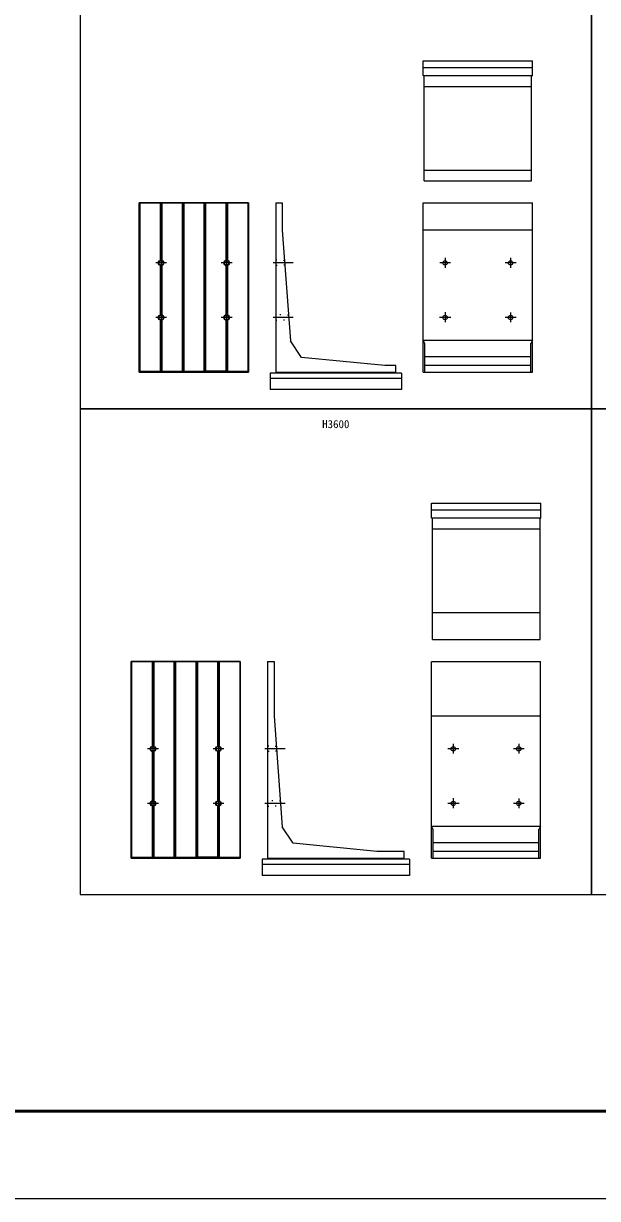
# Model space of a CAD drawing. Units: millimetres, scale not verified. Extents: x -67200 to 67200, y -23760 to 23760.
# Drawn here: x -50574 to -40064, y -23760 to -2240 of the extents above; entities that cross this region are included whole.
import ezdxf
from ezdxf.enums import TextEntityAlignment as Align

# ---------------------------------------------------------------- set-up
doc = ezdxf.new("R2010")
doc.units = ezdxf.units.MM
doc.header["$LTSCALE"] = 80
doc.linetypes.add('CHAIN1', pattern=[8, 5, -1, 1, -1])
doc.linetypes.add('DOTTED', pattern=[1.75, 0.25, -1.5])
for name, color, linetype, lineweight in [('0-0_CENTER', 7, 'CHAIN1', 25), ('0-2_Defpoints', 5, 'Continuous', 25), ('0-4_HYO', 3, 'Continuous', 25), ('0-6_OUTLINE', 1, 'Continuous', 25), ('0-7_OUTLINE2', 4, 'DOTTED', 25), ('0-8_TXT', 7, 'Continuous', 25), ('0-9_WAKU', 3, 'Continuous', 25)]:
    doc.layers.add(name, color=color, linetype=linetype, lineweight=lineweight)
doc.styles.add('ＭＳ ゴシック', font='')
doc.styles.get('ＭＳ ゴシック').set_extended_font_data('MS Gothic')

msp = doc.modelspace()

# ---------------------------------------------------------------- linework, layer by layer
at = {"layer": '0-0_CENTER'}
for p, q in [((-47955.31, -6624.87), (-48152.75, -6624.87)), ((-48055.07, -6540.84), (-48055.07, -6713.34)), ((-46755.31, -6624.87), (-46952.75, -6624.87)), ((-46855.07, -6540.84), (-46855.07, -6713.34)), ((-45634.96, -6624.87), (-46004.15, -6624.87)), ((-42755.27, -6624.87), (-42953.51, -6624.87)), ((-42855.07, -6534.66), (-42855.07, -6712.35)), ((-41555.27, -6624.87), (-41753.51, -6624.87)), ((-41655.07, -6534.66), (-41655.07, -6712.35)), ((-42855.07, -7525.85), (-42855.07, -7712.35)), ((-47955.31, -7624.87), (-48152.75, -7624.87)), ((-48055.07, -7533.56), (-48055.07, -7727.89)), ((-46755.31, -7624.87), (-46952.75, -7624.87)), ((-46855.07, -7540.84), (-46855.07, -7713.34)), ((-45634.96, -7624.87), (-46004.15, -7624.87)), ((-42747.95, -7624.87), (-42956.47, -7624.87)), ((-41555.47, -7624.87), (-41753.71, -7624.87)), ((-41655.27, -7534.66), (-41655.27, -7712.35)), ((-48205.07, -15440.84), (-48205.07, -15613.34)), ((-47005.07, -15440.84), (-47005.07, -15613.34)), ((-42705.07, -15434.66), (-42705.07, -15612.35)), ((-41505.07, -15434.66), (-41505.07, -15612.35)), ((-48105.31, -15524.87), (-48302.75, -15524.87)), ((-46905.31, -15524.87), (-47102.75, -15524.87)), ((-45784.96, -15524.87), (-46154.15, -15524.87)), ((-42605.27, -15524.87), (-42803.51, -15524.87)), ((-41405.27, -15524.87), (-41603.51, -15524.87)), ((-48105.31, -16524.87), (-48302.75, -16524.87)), ((-48205.07, -16440.84), (-48205.07, -16613.34)), ((-46905.31, -16524.87), (-47102.75, -16524.87)), ((-47005.07, -16440.84), (-47005.07, -16613.34)), ((-45784.96, -16524.87), (-46154.15, -16524.87)), ((-42597.95, -16524.87), (-42806.47, -16524.87)), ((-42705.07, -16425.85), (-42705.07, -16612.35)), ((-41405.47, -16524.87), (-41603.71, -16524.87)), ((-41505.27, -16434.66), (-41505.27, -16612.35))]:
    msp.add_line(p, q, dxfattribs=at)
at = {"layer": '0-2_Defpoints'}
msp.add_lwpolyline([(-67200, -23760), (0, -23760), (0, 23760), (-67200, 23760)], close=True, dxfattribs=at)
at = {"layer": '0-4_HYO'}
for points in [[(-49535.07, -9294.87), (-40175.07, -9294.87), (-40175.07, -1394.87), (-49535.07, -1394.87)], [(-40175.07, -9294.87), (-30815.07, -9294.87), (-30815.07, -1394.87), (-40175.07, -1394.87)], [(-49535.07, -18194.87), (-40175.07, -18194.87), (-40175.07, -9294.87), (-49535.07, -9294.87)], [(-40175.07, -18194.87), (-30815.07, -18194.87), (-30815.07, -9294.87), (-40175.07, -9294.87)]]:
    msp.add_lwpolyline(points, close=True, dxfattribs=at)
at = {"layer": '0-6_OUTLINE'}
for p, q in [((-41255.07, -3194.87), (-41255.07, -2924.87)), ((-43255.07, -3044.87), (-41255.07, -3044.87)), ((-43255.07, -3194.87), (-41255.07, -3194.87)), ((-43255.07, -3194.87), (-43240.07, -3209.87)), ((-43240.07, -5124.87), (-43240.07, -3209.87)), ((-41270.07, -3209.87), (-41255.07, -3194.87)), ((-41270.07, -5124.87), (-41270.07, -3209.87)), ((-43240.07, -3394.87), (-41270.07, -3394.87)), ((-43240.07, -4924.87), (-41270.07, -4924.87)), ((-43240.07, -5124.87), (-41270.07, -5124.87)), ((-46455.07, -5524.87), (-48455.07, -5524.87)), ((-48455.07, -8624.87), (-48455.07, -5524.87)), ((-48446.07, -5524.87), (-48446.07, -8609.87)), ((-48070.07, -5533.87), (-48446.07, -5533.87)), ((-48065.07, -5524.87), (-48070.07, -5533.87)), ((-48070.07, -5533.87), (-48070.07, -6577.17)), ((-48065.07, -5524.87), (-48065.07, -6575.88)), ((-48045.07, -5524.87), (-48045.07, -6575.88)), ((-48040.07, -5533.87), (-48045.07, -5524.87)), ((-47670.07, -5533.87), (-47670.07, -8609.87)), ((-47665.07, -5524.87), (-47665.07, -8624.87)), ((-47645.07, -5524.87), (-47645.07, -8624.87)), ((-47640.07, -5533.87), (-47645.07, -5524.87)), ((-47265.07, -5524.87), (-47270.07, -5533.87)), ((-47270.07, -5533.87), (-47270.07, -8609.87)), ((-47265.07, -5524.87), (-47265.07, -8624.87)), ((-47245.07, -5524.87), (-47245.07, -8624.87)), ((-47240.07, -5533.87), (-47245.07, -5524.87)), ((-46865.07, -5524.87), (-46870.07, -5533.87)), ((-46870.07, -5533.87), (-46870.07, -6577.17)), ((-46865.07, -5524.87), (-46865.07, -6575.88)), ((-46845.07, -5524.87), (-46845.07, -6575.88)), ((-46840.07, -5533.87), (-46840.07, -6577.17)), ((-46464.07, -5524.87), (-46464.07, -8609.87)), ((-46455.07, -5524.87), (-46455.07, -8624.87)), ((-45955.07, -5524.87), (-45835.07, -5524.87)), ((-45955.07, -5524.87), (-45955.07, -8644.87)), ((-45835.07, -5524.87), (-45835.07, -6024.87)), ((-43255.07, -5524.87), (-41255.07, -5524.87)), ((-43255.07, -8624.87), (-43255.07, -5524.87)), ((-41255.07, -8624.87), (-41255.07, -5524.87)), ((-45835.07, -6024.87), (-45685.07, -8054.87)), ((-41255.07, -6024.87), (-43255.07, -6024.87)), ((-48070.07, -6672.57), (-48070.07, -7577.17)), ((-48065.07, -6673.86), (-48065.07, -7575.88)), ((-48045.07, -6673.86), (-48045.07, -7575.88)), ((-48040.07, -6672.57), (-48040.07, -7577.17)), ((-46870.07, -6672.57), (-46870.07, -7577.17)), ((-46865.07, -6673.86), (-46865.07, -7575.88)), ((-46845.07, -6673.86), (-46845.07, -7575.88)), ((-46840.07, -6672.57), (-46840.07, -7577.17)), ((-48070.07, -7672.57), (-48070.07, -8609.87)), ((-48065.07, -7673.86), (-48065.07, -8624.87)), ((-48045.07, -7673.86), (-48045.07, -8624.87)), ((-48040.07, -7672.57), (-48040.07, -8609.87)), ((-46870.07, -7672.57), (-46870.07, -8609.87)), ((-46865.07, -7673.86), (-46865.07, -8624.87)), ((-46845.07, -7673.86), (-46845.07, -8624.87)), ((-46840.07, -7672.57), (-46840.07, -8609.87)), ((-45485.07, -8354.87), (-45685.07, -8054.87)), ((-41255.07, -8044.87), (-43255.07, -8044.87)), ((-43225.07, -8099.87), (-43255.07, -8044.87)), ((-43225.07, -8624.87), (-43225.07, -8099.87)), ((-41255.07, -8044.87), (-41285.07, -8099.87)), ((-41285.07, -8624.87), (-41285.07, -8099.87)), ((-43955.07, -8504.87), (-45485.07, -8354.87)), ((-41285.07, -8344.87), (-43225.07, -8344.87)), ((-41285.07, -8504.87), (-43225.07, -8504.87)), ((-48455.07, -8609.87), (-48070.07, -8609.87)), ((-48455.07, -8624.87), (-46455.07, -8624.87)), ((-48065.07, -8624.87), (-48070.07, -8609.87)), ((-48045.07, -8624.87), (-48040.07, -8609.87)), ((-48040.07, -8609.87), (-47670.07, -8609.87)), ((-47665.07, -8624.87), (-47670.07, -8609.87)), ((-47645.07, -8624.87), (-47640.07, -8609.87)), ((-47640.07, -8609.87), (-47270.07, -8609.87)), ((-47270.07, -8609.87), (-47265.07, -8624.87)), ((-46870.07, -8609.87), (-46865.07, -8624.87)), ((-46845.07, -8624.87), (-46840.07, -8609.87)), ((-46840.07, -8609.87), (-46455.07, -8609.87)), ((-43655.07, -8744.87), (-46055.07, -8744.87)), ((-45955.07, -8624.87), (-43755.07, -8624.87)), ((-43655.07, -8644.87), (-43655.07, -8944.87)), ((-43255.07, -8624.87), (-41255.07, -8624.87)), ((-43655.07, -8944.87), (-46055.07, -8944.87)), ((-43100.57, -11144.87), (-41100.57, -11144.87)), ((-41100.57, -11294.87), (-41100.57, -11024.87)), ((-43100.57, -11294.87), (-41100.57, -11294.87)), ((-43100.57, -11294.87), (-43085.57, -11309.87)), ((-43085.57, -13524.87), (-43085.57, -11309.87)), ((-41115.57, -11309.87), (-41100.57, -11294.87)), ((-41115.57, -13524.87), (-41115.57, -11309.87)), ((-43085.57, -11494.87), (-41115.57, -11494.87)), ((-43085.57, -13024.87), (-41115.57, -13024.87)), ((-43085.57, -13524.87), (-41115.57, -13524.87)), ((-46605.07, -13924.87), (-48605.07, -13924.87)), ((-48605.07, -17524.87), (-48605.07, -13924.87)), ((-48596.07, -13924.87), (-48596.07, -17509.87)), ((-48220.07, -13933.87), (-48596.07, -13933.87)), ((-48215.07, -13924.87), (-48220.07, -13933.87)), ((-48220.07, -13934.87), (-48220.07, -15477.17)), ((-48215.07, -13924.87), (-48215.07, -15475.88)), ((-48195.07, -13924.87), (-48195.07, -15475.88)), ((-48190.07, -13933.87), (-48195.07, -13924.87)), ((-48190.07, -13934.87), (-48190.07, -15477.17)), ((-47820.07, -13934.87), (-47820.07, -17509.87)), ((-47815.07, -13924.87), (-47815.07, -17524.87)), ((-47795.07, -13924.87), (-47795.07, -17524.87)), ((-47790.07, -13933.87), (-47795.07, -13924.87)), ((-47420.07, -13933.87), (-47790.07, -13933.87)), ((-47790.07, -13934.87), (-47790.07, -17509.87)), ((-47415.07, -13924.87), (-47420.07, -13933.87)), ((-47420.07, -13934.87), (-47420.07, -17509.87)), ((-47415.07, -13924.87), (-47415.07, -17524.87)), ((-47395.07, -13924.87), (-47395.07, -17524.87)), ((-47390.07, -13934.87), (-47390.07, -17509.87)), ((-47015.07, -13924.87), (-47020.07, -13933.87)), ((-47020.07, -13934.87), (-47020.07, -15477.17)), ((-47015.07, -13924.87), (-47015.07, -15475.88)), ((-46995.07, -13924.87), (-46995.07, -15475.88)), ((-46990.07, -13934.87), (-46990.07, -15477.17)), ((-46614.07, -13924.87), (-46614.07, -17509.87)), ((-46605.07, -13924.87), (-46605.07, -17524.87)), ((-46105.07, -13924.87), (-45985.07, -13924.87)), ((-46105.07, -13924.87), (-46105.07, -17544.87)), ((-45985.07, -13924.87), (-45985.07, -14924.87)), ((-43105.07, -17524.87), (-43105.07, -13924.87)), ((-43096.07, -13924.87), (-41105.07, -13924.87)), ((-41105.07, -17524.87), (-41105.07, -13924.87)), ((-45985.07, -14924.87), (-45835.07, -16954.87)), ((-41105.07, -14924.87), (-43105.07, -14924.87)), ((-48220.07, -15572.57), (-48220.07, -16477.17)), ((-48215.07, -15573.86), (-48215.07, -16475.88)), ((-48195.07, -15573.86), (-48195.07, -16475.88)), ((-48190.07, -15572.57), (-48190.07, -16477.17)), ((-47020.07, -15572.57), (-47020.07, -16477.17)), ((-47015.07, -15573.86), (-47015.07, -16475.88)), ((-46995.07, -15573.86), (-46995.07, -16475.88)), ((-46990.07, -15572.57), (-46990.07, -16477.17)), ((-48220.07, -16572.57), (-48220.07, -17509.87)), ((-48215.07, -16573.86), (-48215.07, -17524.87)), ((-48195.07, -16573.86), (-48195.07, -17524.87)), ((-48190.07, -16572.57), (-48190.07, -17509.87)), ((-47020.07, -16572.57), (-47020.07, -17509.87)), ((-47015.07, -16573.86), (-47015.07, -17524.87)), ((-46995.07, -16573.86), (-46995.07, -17524.87)), ((-46990.07, -16572.57), (-46990.07, -17509.87)), ((-45635.07, -17254.87), (-45835.07, -16954.87)), ((-41105.07, -16944.87), (-43105.07, -16944.87)), ((-43075.07, -16999.87), (-43105.07, -16944.87)), ((-43075.07, -17524.87), (-43075.07, -16999.87)), ((-41105.07, -16944.87), (-41135.07, -16999.87)), ((-41135.07, -17524.87), (-41135.07, -16999.87)), ((-44105.07, -17404.87), (-45635.07, -17254.87)), ((-41135.07, -17244.87), (-43075.07, -17244.87)), ((-41135.07, -17404.87), (-43075.07, -17404.87)), ((-48605.07, -17509.87), (-48220.07, -17509.87)), ((-48605.07, -17524.87), (-46605.07, -17524.87)), ((-48215.07, -17524.87), (-48220.07, -17509.87)), ((-48195.07, -17524.87), (-48190.07, -17509.87)), ((-48190.07, -17509.87), (-47820.07, -17509.87)), ((-47815.07, -17524.87), (-47820.07, -17509.87)), ((-47795.07, -17524.87), (-47790.07, -17509.87)), ((-47790.07, -17509.87), (-47420.07, -17509.87)), ((-47420.07, -17509.87), (-47415.07, -17524.87)), ((-47020.07, -17509.87), (-47015.07, -17524.87)), ((-46995.07, -17524.87), (-46990.07, -17509.87)), ((-46990.07, -17509.87), (-46605.07, -17509.87)), ((-43505.07, -17644.87), (-46205.07, -17644.87)), ((-46105.07, -17524.87), (-43605.07, -17524.87)), ((-43505.07, -17544.87), (-43505.07, -17844.87)), ((-43105.07, -17524.87), (-41105.07, -17524.87)), ((-43505.07, -17844.87), (-46205.07, -17844.87))]:
    msp.add_line(p, q, dxfattribs=at)
for points in [[(-43255.07, -3194.87), (-43255.07, -2924.87), (-41255.07, -2924.87)], [(-47665.07, -5524.87), (-47670.07, -5533.87), (-48040.07, -5533.87), (-48040.07, -6577.17)], [(-47270.07, -5533.87), (-47640.07, -5533.87), (-47640.07, -8609.87)], [(-46870.07, -5533.87), (-47240.07, -5533.87), (-47240.07, -8609.87)], [(-46464.07, -5533.87), (-46840.07, -5533.87), (-46845.07, -5524.87)], [(-43755.07, -8644.87), (-43755.07, -8504.87), (-43955.07, -8504.87)], [(-46870.07, -8609.87), (-47240.07, -8609.87), (-47245.07, -8624.87)], [(-43655.07, -8644.87), (-46055.07, -8644.87), (-46055.07, -8944.87)], [(-43100.57, -11294.87), (-43100.57, -11024.87), (-41100.57, -11024.87)], [(-47815.07, -13924.87), (-47820.07, -13933.87), (-48190.07, -13933.87)], [(-47020.07, -13933.87), (-47390.07, -13933.87), (-47395.07, -13924.87)], [(-46614.07, -13933.87), (-46990.07, -13933.87), (-46995.07, -13924.87)], [(-43605.07, -17544.87), (-43605.07, -17404.87), (-44105.07, -17404.87)], [(-47020.07, -17509.87), (-47390.07, -17509.87), (-47395.07, -17524.87)], [(-43505.07, -17544.87), (-46205.07, -17544.87), (-46205.07, -17844.87)]]:
    msp.add_lwpolyline(points, dxfattribs=at)
for centre, radius in [((-48055.07, -6624.87), 50), ((-48055.07, -6624.87), 40), ((-46855.07, -6624.87), 50), ((-46855.07, -6624.87), 40), ((-42855.07, -6624.87), 40), ((-41655.07, -6624.87), 40), ((-48055.07, -7624.87), 50), ((-48055.07, -7624.87), 40), ((-46855.07, -7624.87), 50), ((-46855.07, -7624.87), 40), ((-42855.07, -7624.87), 40), ((-41655.27, -7624.87), 40), ((-48205.07, -15524.87), 50), ((-48205.07, -15524.87), 40), ((-47005.07, -15524.87), 50), ((-47005.07, -15524.87), 40), ((-42705.07, -15524.87), 40), ((-41505.07, -15524.87), 40), ((-48205.07, -16524.87), 50), ((-48205.07, -16524.87), 40), ((-47005.07, -16524.87), 50), ((-47005.07, -16524.87), 40), ((-42705.07, -16524.87), 40), ((-41505.27, -16524.87), 40)]:
    msp.add_circle(centre, radius, dxfattribs=at)
at = {"layer": '0-7_OUTLINE2'}
for p, q in [((-45793.69, -6584.87), (-45955.07, -6574.28)), ((-45787.78, -6664.87), (-45955.07, -6674.87)), ((-45719.8, -7584.87), (-45955.07, -7574.87)), ((-45955.07, -7674.87), (-45713.89, -7664.87)), ((-45943.69, -15484.87), (-46105.07, -15474.28)), ((-45937.78, -15564.87), (-46105.07, -15574.87)), ((-45869.8, -16484.87), (-46105.07, -16474.87)), ((-46105.07, -16574.87), (-45863.89, -16564.87))]:
    msp.add_line(p, q, dxfattribs=at)
at = {"layer": '0-9_WAKU', "lineweight": 50}
msp.add_lwpolyline([(-65600, -22160), (-1600, -22160), (-1600, 22160), (-65600, 22160)], close=True, dxfattribs=at)

# ---------------------------------------------------------------- texts
at = {"layer": '0-8_TXT', "style": 'ＭＳ ゴシック'}
msp.add_text('H3600', height=146.6, dxfattribs=at).set_placement((-45105.07, -9694.87), align=Align.BOTTOM_LEFT)

doc.saveas('drawing.dxf')
